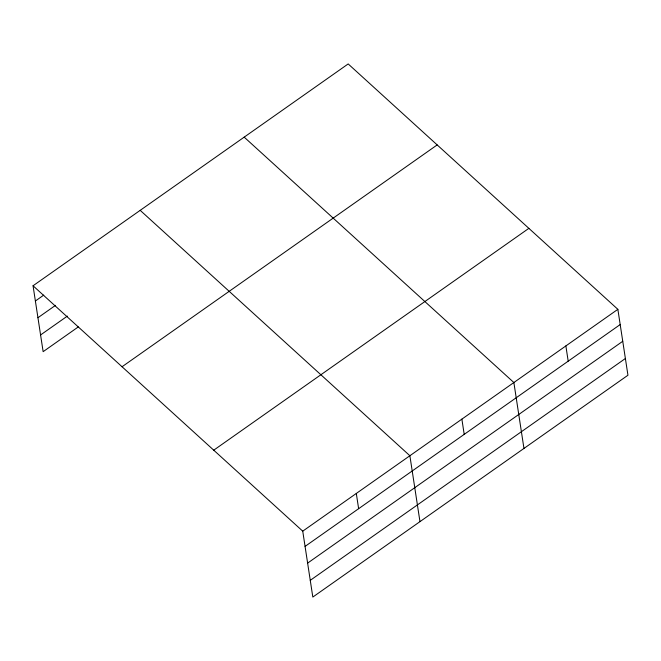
<?xml version="1.0" encoding="UTF-8"?>
<svg xmlns="http://www.w3.org/2000/svg" width="661" height="661" viewBox="0 0 661 661"><rect width="100%" height="100%" fill="white"/><g stroke="black" fill="none" stroke-linecap="round" stroke-linejoin="round"><path stroke-width="0.99" d="M33.05 285.767L348.182 63.935L617.861 309.331L627.95 375.233L312.818 597.065L302.738 531.163L33.05 285.767L43.139 351.669L78.295 326.922M35.38 301.003L43.75 295.112M37.941 317.726L55.516 305.349M40.577 334.953L67.364 316.098M122.045 366.748L437.177 144.916M213.734 450.182L528.866 228.351M302.738 531.163L617.861 309.331M305.068 546.399L620.2 324.559M307.621 563.114L622.753 341.283M310.257 580.341L625.389 358.51M244.19 137.141L513.87 382.529L523.958 448.439M140.198 210.347L409.878 455.735L419.966 521.645M565.866 345.926L568.196 361.162M461.874 419.132L464.204 434.368M356.304 493.453L358.634 508.681"/></g></svg>
